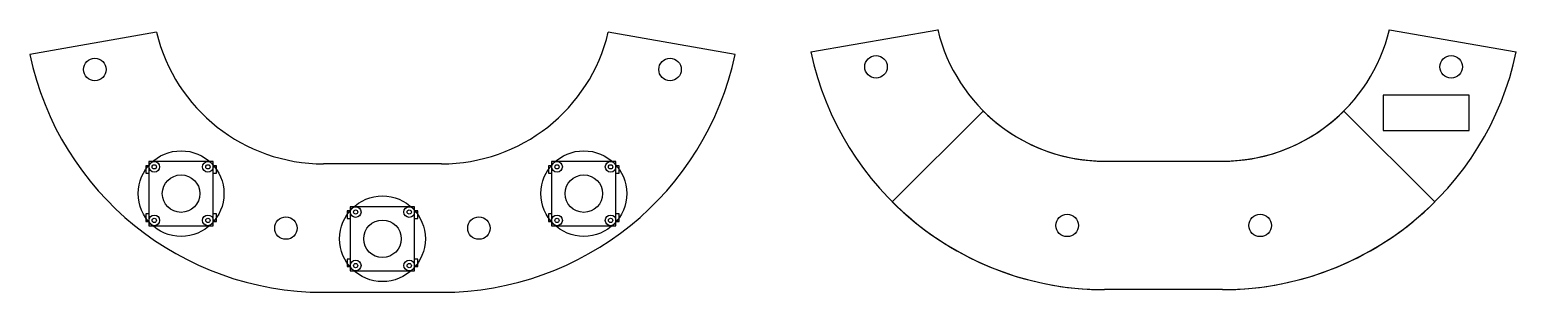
# Model space of a CAD drawing. Header units: millimetres. Extents: x 5 to 143, y 3 to 28.
import ezdxf

# ---------------------------------------------------------------- set-up
doc = ezdxf.new("R2010")
doc.units = ezdxf.units.MM
doc.header["$LTSCALE"] = 16.335
for name, color, linetype in [('3_ALL_AXES', 7, 'CONTINUOUS'), ('5_ALL_CURVES', 7, 'CONTINUOUS'), ('7_ALL_FEATURES', 7, 'CONTINUOUS')]:
    doc.layers.add(name, color=color, linetype=linetype)

msp = doc.modelspace()

# ---------------------------------------------------------------- linework, layer by layer
at = {"layer": '3_ALL_AXES', "color": 7, "linetype": 'Continuous'}
for p, q in [((16.61, 27.4), (4.78, 25.31)), ((70.57, 25.31), (58.74, 27.4)), ((77.64, 25.56), (89.47, 27.64)), ((131.59, 27.64), (143.42, 25.56)), ((105.03, 15.36), (116.03, 15.36)), ((43.18, 15.11), (32.18, 15.11)), ((32.18, 3.11), (43.18, 3.11)), ((116.03, 3.36), (105.03, 3.36))]:
    msp.add_line(p, q, dxfattribs=at)
at = {"layer": '3_ALL_AXES', "color": 6, "linetype": 'Continuous'}
for p, q in [((15.9, 15.33), (15.9, 9.33)), ((21.9, 15.33), (15.9, 15.33)), ((21.9, 9.33), (21.9, 15.33)), ((59.46, 15.33), (53.46, 15.33)), ((53.46, 15.33), (53.46, 9.33)), ((59.46, 9.33), (59.46, 15.33)), ((34.68, 11.11), (34.68, 5.11)), ((40.68, 11.11), (34.68, 11.11)), ((40.68, 5.11), (40.68, 11.11)), ((15.9, 9.33), (21.9, 9.33)), ((53.46, 9.33), (59.46, 9.33)), ((34.68, 5.11), (40.68, 5.11))]:
    msp.add_line(p, q, dxfattribs=at)
at = {"layer": '3_ALL_AXES', "color": 7, "linetype": 'Continuous'}
for centre in [(10.86, 23.92), (64.5, 23.92), (83.71, 24.17), (137.35, 24.17), (28.68, 9.11), (46.68, 9.11), (101.53, 9.36), (119.53, 9.36)]:
    msp.add_circle(centre, 1.05, dxfattribs=at)
at = {"layer": '3_ALL_AXES', "color": 6, "linetype": 'Continuous'}
for centre in [(18.9, 12.33), (56.46, 12.33), (37.68, 8.11)]:
    msp.add_circle(centre, 1.75, dxfattribs=at)
at = {"layer": '3_ALL_AXES', "color": 7, "linetype": 'Continuous'}
for centre, radius, start, end in [((32.18, 31.11), 16, 193.4221, 270), ((43.18, 31.11), 16, 270, 346.5779), ((105.03, 31.36), 16, 193.4221, 270), ((116.03, 31.36), 16, 270, 346.5779), ((32.18, 31.11), 28, 191.9547, 270), ((43.18, 31.11), 28, 270, 348.0453), ((105.03, 31.36), 28, 191.9547, 270), ((116.03, 31.36), 28, 270, 348.0453)]:
    msp.add_arc(centre, radius, start, end, dxfattribs=at)
at = {"layer": '5_ALL_CURVES', "color": 4, "linetype": 'Continuous'}
for p, q in [((85.23, 11.56), (93.71, 20.04)), ((135.83, 11.56), (127.34, 20.04)), ((105.03, 15.36), (116.03, 15.36)), ((116.03, 3.36), (105.03, 3.36))]:
    msp.add_line(p, q, dxfattribs=at)
for centre in [(18.9, 12.33), (56.46, 12.33), (37.68, 8.11)]:
    msp.add_circle(centre, 4, dxfattribs=at)
for centre, radius, start, end in [((105.03, 31.36), 16, 225, 270), ((116.03, 31.36), 16, 270, 315), ((105.03, 31.36), 28, 225, 270), ((116.03, 31.36), 28, 270, 315)]:
    msp.add_arc(centre, radius, start, end, dxfattribs=at)
at = {"layer": '5_ALL_CURVES', "color": 6, "linetype": 'Continuous'}
for centre, start, end in [((18.9, 12.33), 138.601, 139.4544), ((18.9, 12.33), 40.5456, 41.399), ((56.46, 12.33), 138.601, 139.4544), ((56.46, 12.33), 40.5456, 41.399), ((18.9, 12.33), 220.5456, 221.399), ((18.9, 12.33), 318.601, 319.4544), ((37.68, 8.11), 138.601, 139.4544), ((37.68, 8.11), 40.5456, 41.399), ((56.46, 12.33), 220.5456, 221.399), ((56.46, 12.33), 318.601, 319.4544), ((37.68, 8.11), 220.5456, 221.399), ((37.68, 8.11), 318.601, 319.4544)]:
    msp.add_arc(centre, 4, start, end, dxfattribs=at)
at = {"layer": '7_ALL_FEATURES', "color": 6, "linetype": 'Continuous'}
for p, q in [((139.02, 21.54), (131.02, 21.54)), ((131.02, 21.54), (131.02, 18.24)), ((139.02, 18.24), (139.02, 21.54)), ((131.02, 18.24), (139.02, 18.24)), ((15.6, 14.93), (15.6, 14.23)), ((15.9, 14.93), (15.6, 14.93)), ((15.6, 14.23), (15.9, 14.23)), ((22.2, 14.93), (21.9, 14.93)), ((21.9, 14.23), (22.2, 14.23)), ((22.2, 14.23), (22.2, 14.93)), ((53.46, 14.93), (53.16, 14.93)), ((53.16, 14.93), (53.16, 14.23)), ((53.16, 14.23), (53.46, 14.23)), ((59.76, 14.93), (59.46, 14.93)), ((59.46, 14.23), (59.76, 14.23)), ((59.76, 14.23), (59.76, 14.93)), ((15.6, 10.43), (15.6, 9.73)), ((15.9, 10.43), (15.6, 10.43)), ((15.6, 9.73), (15.9, 9.73)), ((22.2, 10.43), (21.9, 10.43)), ((21.9, 9.73), (22.2, 9.73)), ((22.2, 9.73), (22.2, 10.43)), ((34.68, 10.71), (34.38, 10.71)), ((34.38, 10.71), (34.38, 10.01)), ((34.38, 10.01), (34.68, 10.01)), ((40.98, 10.71), (40.68, 10.71)), ((40.68, 10.01), (40.98, 10.01)), ((40.98, 10.01), (40.98, 10.71)), ((53.46, 10.43), (53.16, 10.43)), ((53.16, 10.43), (53.16, 9.73)), ((53.16, 9.73), (53.46, 9.73)), ((59.76, 10.43), (59.46, 10.43)), ((59.46, 9.73), (59.76, 9.73)), ((59.76, 9.73), (59.76, 10.43)), ((34.68, 6.21), (34.38, 6.21)), ((34.38, 6.21), (34.38, 5.51)), ((40.98, 6.21), (40.68, 6.21)), ((40.98, 5.51), (40.98, 6.21)), ((34.38, 5.51), (34.68, 5.51)), ((40.68, 5.51), (40.98, 5.51))]:
    msp.add_line(p, q, dxfattribs=at)
for centre, radius in [((16.4, 14.83), 0.5), ((21.4, 14.83), 0.5), ((53.96, 14.83), 0.5), ((58.96, 14.83), 0.5), ((16.4, 14.83), 0.2), ((21.4, 14.83), 0.2), ((53.96, 14.83), 0.2), ((58.96, 14.83), 0.2), ((35.18, 10.61), 0.5), ((40.18, 10.61), 0.5), ((16.4, 9.83), 0.5), ((16.4, 9.83), 0.2), ((21.4, 9.83), 0.5), ((21.4, 9.83), 0.2), ((35.18, 10.61), 0.2), ((40.18, 10.61), 0.2), ((53.96, 9.83), 0.5), ((53.96, 9.83), 0.2), ((58.96, 9.83), 0.5), ((58.96, 9.83), 0.2), ((35.18, 5.61), 0.5), ((35.18, 5.61), 0.2), ((40.18, 5.61), 0.5), ((40.18, 5.61), 0.2)]:
    msp.add_circle(centre, radius, dxfattribs=at)

doc.saveas('drawing.dxf')
